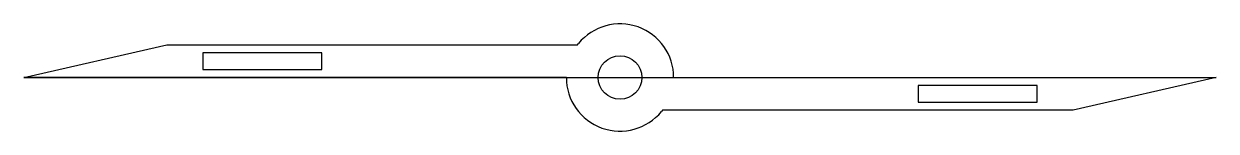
# Model space of a CAD drawing. Header units: millimetres. Extents: x -35.5 to 35.5, y -3.2 to 3.2.
import ezdxf

# ---------------------------------------------------------------- set-up
doc = ezdxf.new("R2010")
doc.units = ezdxf.units.MM
for name, color, linetype in [('CUT_INNER', 6, 'Continuous'), ('CUT_OUTER', 1, 'Continuous'), ('GUIDE', 3, 'Continuous')]:
    doc.layers.add(name, color=color, linetype=linetype)

msp = doc.modelspace()

# ---------------------------------------------------------------- linework, layer by layer
at = {"layer": 'CUT_INNER'}
for points in [[(-24.85, 0.4762), (-17.75, 0.4762), (-17.75, 1.4762), (-24.85, 1.4762)], [(17.75, -1.4762), (24.85, -1.4762), (24.85, -0.4762), (17.75, -0.4762)]]:
    msp.add_lwpolyline(points, close=True, dxfattribs=at)
msp.add_circle((0, 0), 1.3, dxfattribs=at)
at = {"layer": 'CUT_OUTER'}
for points in [[(-35.5, 0), (-26.98, 1.9525), (-2.5249, 1.9525), (-2.4698, 2.0269)], [(-3.195, 0), (-26.98, 0), (-35.5, 0)], [(3.195, 0), (35.5, 0), (26.98, -1.9525), (2.5249, -1.9525), (2.4698, -2.0269)]]:
    msp.add_lwpolyline(points, dxfattribs=at)
for start, end in [(0, 140.625), (180, 320.625)]:
    msp.add_arc((0, 0), 3.195, start, end, dxfattribs=at)
at = {"layer": 'GUIDE'}
msp.add_lwpolyline([(-35.5, 0), (35.5, 0)], dxfattribs=at)

doc.saveas('drawing.dxf')
